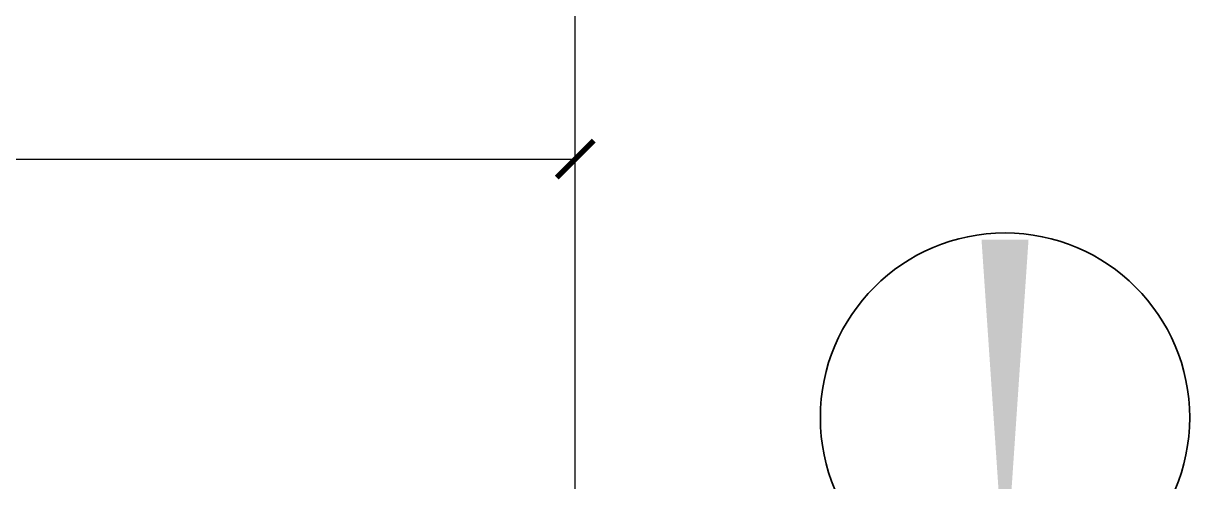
# Model space of a CAD drawing. Header units: millimetres. Extents: x -4600 to 229000, y -4300 to 19460.
# Drawn here: x 52376 to 55850, y 13509 to 14875 of the extents above; entities that cross this region are included whole.
import ezdxf

# ---------------------------------------------------------------- set-up
doc = ezdxf.new("R2010")
doc.units = ezdxf.units.MM
doc.header["$LTSCALE"] = 100
doc.layers.add('A-DIMS', color=7, linetype='Continuous', lineweight=13)
doc.layers.add('A-SHEET', color=7, linetype='Continuous', lineweight=35)

# ---------------------------------------------------------------- blocks, each defined once
blk = doc.blocks.new('_ARCHTICK')
at = {"color": 0, "linetype": 'BYBLOCK', "const_width": 0.15}
blk.add_lwpolyline([(-0.5, -0.5), (0.5, 0.5)], dxfattribs=at)
blk = doc.blocks.new('*D4')
for p, q in [((14020, 9750), (14020, 12830.1)), ((7214, 12670.1), (14020, 12670.1))]:
    blk.add_line(p, q)
at = {"layer": 'A-DIMS', "xscale": 110, "yscale": 110}
blk.add_blockref('_ARCHTICK', (14020, 12670.1), dxfattribs=at)
blk = doc.blocks.new('*D10')
blk.add_line((14020, 11550), (14020, 13690.4))
blk = doc.blocks.new('SOURCE_DIMENSIONS')
for name in ['*D10', '*D4']:
    blk.add_blockref(name, (0, 0))
blk = doc.blocks.new('PLAN_DIMENSIONS')
blk.add_blockref('SOURCE_DIMENSIONS', (0, 0))
blk = doc.blocks.new('A02_SHEET')
at = {"layer": 'A-SHEET'}
blk.add_hatch(color=256, dxfattribs=at).paths.add_polyline_path([(15230, 14230), (15370, 14230), (15300, 13200)])
blk.add_circle((15300, 13700), 550, dxfattribs=at)
blk.add_blockref('PLAN_DIMENSIONS', (0, 1800))

msp = doc.modelspace()

# ---------------------------------------------------------------- block references
msp.add_blockref('A02_SHEET', (40000, 0))

doc.saveas('drawing.dxf')
